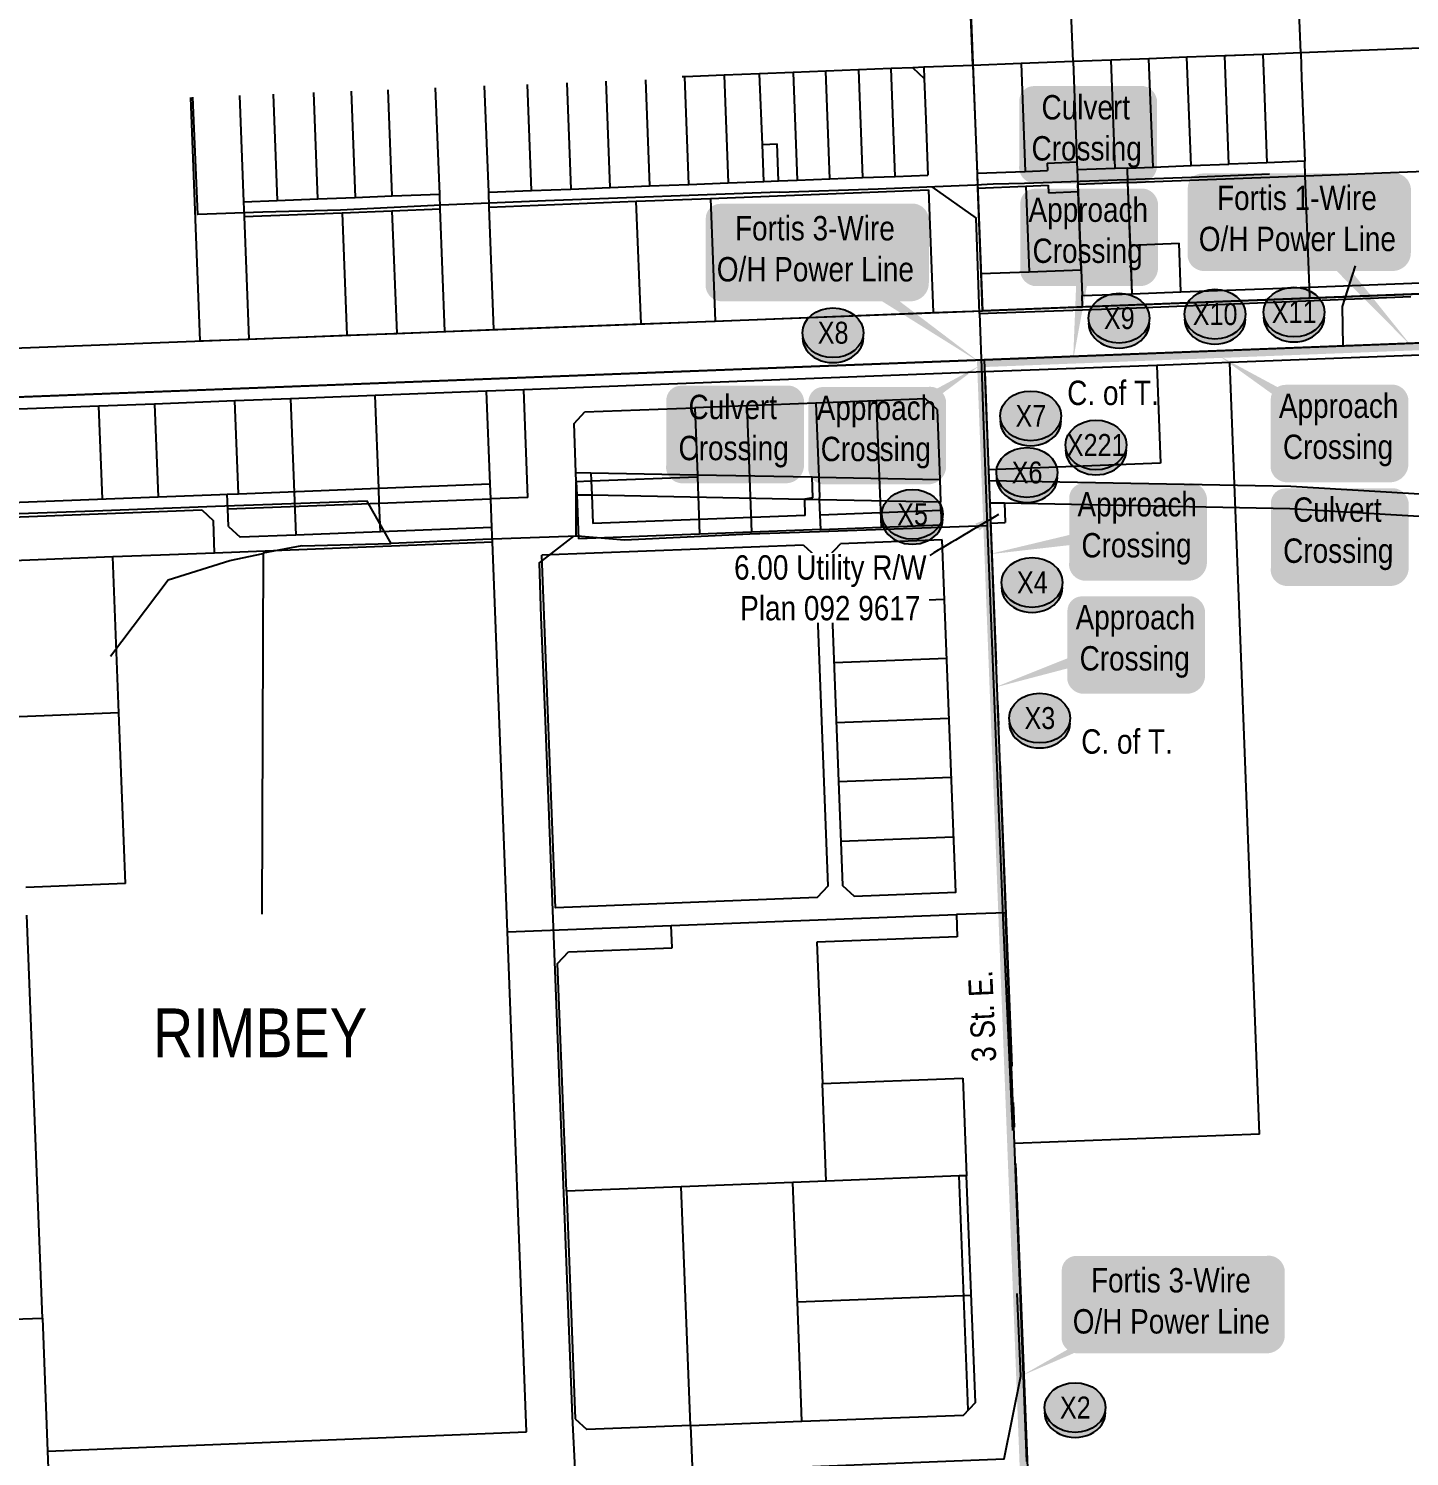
# Model space of a CAD drawing. Extents: x 683901 to 697439, y 5834844 to 5859401.
# Drawn here: x 687052 to 687619, y 5835332 to 5835918 of the extents above; entities that cross this region are included whole.
import ezdxf
from ezdxf.enums import TextEntityAlignment as Align

# ---------------------------------------------------------------- set-up
doc = ezdxf.new("R2010")
doc.units = 0
doc.header["$LTSCALE"] = 5
doc.linetypes.add('foc-QUARTERLINE', pattern=[33, 25, -3, 2, -3])
for name, color, linetype in [('AS-POWER', 104, 'foc-POWER'), ('AS-POWER-T', 104, 'Continuous'), ('AS-TELEPHONE', 224, 'foc-TEL'), ('C-SYMBOL', 7, 'Continuous'), ('CG-NOTES', 7, 'Continuous'), ('F-RW', 190, 'Continuous'), ('L-QSEC', 8, 'foc-QUARTERLINE'), ('L-ROAD-T', 7, 'Continuous'), ('L-SEC', 7, 'Continuous'), ('L-TITLEDB', 4, 'Continuous'), ('L-TITLEDB-T', 4, 'Continuous'), ('P-CROSSINGS', 250, 'Continuous')]:
    doc.layers.add(name, color=color, linetype=linetype)
doc.layers.add('F-RW-T', color=190, linetype='Continuous', lineweight=9)
doc.layers.add('P-PROPOSED-WL4', color=7, linetype='Continuous', true_color=0x5b5bc8)
doc.styles.add('175L', font='ARIALN.TTF', dxfattribs={"height": 20})
doc.styles.add('80', font='ARIALN.TTF', dxfattribs={"height": 10})
doc.styles.add('80CG', font='ARIALN.TTF', dxfattribs={"height": 10})
doc.styles.add('80L', font='ARIALN.TTF', dxfattribs={"height": 10})
doc.styles.add('Crossing', font='ARIALN.TTF', dxfattribs={"height": 10})
doc.styles.add('foc-LtypeFont', font='ARIALN.TTF', dxfattribs={"height": 7.35})
doc.linetypes.add('foc-POWER', pattern='A,6,-1,["P",foc-LtypeFont,S=0.2,R=0,X=-0.625,Y=-0.75],-1.24,4', length=12.24)
doc.linetypes.add('foc-TEL', pattern='A,2,-1,["T",foc-LtypeFont,S=0.2,R=0,X=-0.425,Y=-0.75],-1.24,8', length=12.24)
doc.linetypes.add('foc-TEL-NOLINE', pattern='A,0,-2,["T",foc-LtypeFont,S=0.2,R=0,X=-0.425,Y=-0.75],-10.24', length=12.24)
doc.dimstyles.new('Compass 5 000', dxfattribs={"dimscale": 5, "dimtxt": 9, "dimasz": 2, "dimexe": 0.2, "dimexo": 0.0625, "dimgap": 0.5, "dimtad": 0, "dimtih": 1, "dimtoh": 1, "dimzin": 0, "dimdsep": 46, "dimtxsty": '80CG', "dimcen": 0.1, "dimse1": 1, "dimse2": 1, "dimclrd": 256, "dimclrt": 256, "dimaunit": 1, "dimadec": 4, "dimazin": 0, "dimtfac": 0.06, "dimtofl": 0, "dimtmove": 0, "dimatfit": 1, "dimfxl": 0.2, "dimtolj": 1, "dimtzin": 0, "dimlwd": -1, "dimarcsym": 0})

# ---------------------------------------------------------------- blocks, each defined once
blk = doc.blocks.new('*U1042')
h = blk.add_hatch(color=59)
edge = h.paths.add_edge_path()
edge.add_line((-21.5, -20), (21.5, -20))
edge.add_arc((21.5, -14), 6, 270, 360)
edge.add_line((27.5, -14), (27.5, 12.5))
edge.add_arc((21.5, 12.5), 6, 0, 90)
edge.add_line((21.5, 18.5), (-21.5, 18.5))
edge.add_arc((-21.5, 12.5), 6, 90, 180)
edge.add_line((-27.5, 12.5), (-27.5, -14))
edge.add_arc((-21.5, -14), 6, 180, 270)
at = {"color": 1, "flags": 128}
blk.add_lwpolyline([(-21.5, -20, 3, 3, 0), (21.5, -20, 3, 3, 0.414214), (27.5, -14, 3, 3, 0), (27.5, 12.5, 3, 0, 0.414214), (21.5, 18.5, 0, 0, 0), (-21.5, 18.5, 0, 0, 0.414214), (-27.5, 12.5, 0, 0, 0), (-27.5, -14, 0, 3, 0.414214)], format="xyseb", close=True, dxfattribs=at)
blk.add_lwpolyline([(-5.84, -51.85, 0, 7.5, 0), (0, 0, 0, 0, 0)], format="xyseb", dxfattribs=at)
at = {"color": 1, "style": '80'}
blk.add_attdef('ENTER_TEXT_001', (-35.99, -5), '', height=10, dxfattribs=at)
blk = doc.blocks.new('*U1043')
h = blk.add_hatch(color=254)
edge = h.paths.add_edge_path()
edge.add_line((-21.5, -20), (21.5, -20))
edge.add_arc((21.5, -14), 6, 270, 360)
edge.add_line((27.5, -14), (27.5, 12.5))
edge.add_arc((21.5, 12.5), 6, 0, 90)
edge.add_line((21.5, 18.5), (-21.5, 18.5))
edge.add_arc((-21.5, 12.5), 6, 90, 180)
edge.add_line((-27.5, 12.5), (-27.5, -14))
edge.add_arc((-21.5, -14), 6, 180, 270)
at = {"color": 160, "flags": 128}
blk.add_lwpolyline([(-21.5, -20, 3, 3, 0), (21.5, -20, 3, 3, 0.414214), (27.5, -14, 3, 3, 0), (27.5, 12.5, 3, 0, 0.414214), (21.5, 18.5, 0, 0, 0), (-21.5, 18.5, 0, 0, 0.414214), (-27.5, 12.5, 0, 0, 0), (-27.5, -14, 0, 3, 0.414214)], format="xyseb", close=True, dxfattribs=at)
at = {"color": 160, "style": '80'}
blk.add_attdef('ENTER_TEXT_001', (-26.85, -4.92), '', height=10, dxfattribs=at)
blk = doc.blocks.new('*U1044')
h = blk.add_hatch(color=59)
edge = h.paths.add_edge_path()
edge.add_line((-21.5, -20), (21.5, -20))
edge.add_arc((21.5, -14), 6, 270, 360)
edge.add_line((27.5, -14), (27.5, 12.5))
edge.add_arc((21.5, 12.5), 6, 0, 90)
edge.add_line((21.5, 18.5), (-21.5, 18.5))
edge.add_arc((-21.5, 12.5), 6, 90, 180)
edge.add_line((-27.5, 12.5), (-27.5, -14))
edge.add_arc((-21.5, -14), 6, 180, 270)
at = {"color": 1, "flags": 128}
blk.add_lwpolyline([(42.86, 27.33, 0, 7.5, 0), (0, 0, 0, 0, 0)], format="xyseb", dxfattribs=at)
blk.add_lwpolyline([(-21.5, -20, 3, 3, 0), (21.5, -20, 3, 3, 0.414214), (27.5, -14, 3, 3, 0), (27.5, 12.5, 3, 0, 0.414214), (21.5, 18.5, 0, 0, 0), (-21.5, 18.5, 0, 0, 0.414214), (-27.5, 12.5, 0, 0, 0), (-27.5, -14, 0, 3, 0.414214)], format="xyseb", close=True, dxfattribs=at)
at = {"color": 1, "style": '80'}
blk.add_attdef('ENTER_TEXT_001', (-35.99, -5), '', height=10, dxfattribs=at)
blk = doc.blocks.new('*U1045')
h = blk.add_hatch(color=254)
edge = h.paths.add_edge_path()
edge.add_line((-21.5, -20), (21.5, -20))
edge.add_arc((21.5, -14), 6, 270, 360)
edge.add_line((27.5, -14), (27.5, 12.5))
edge.add_arc((21.5, 12.5), 6, 0, 90)
edge.add_line((21.5, 18.5), (-21.5, 18.5))
edge.add_arc((-21.5, 12.5), 6, 90, 180)
edge.add_line((-27.5, 12.5), (-27.5, -14))
edge.add_arc((-21.5, -14), 6, 180, 270)
at = {"color": 160, "flags": 128}
blk.add_lwpolyline([(-21.5, -20, 3, 3, 0), (21.5, -20, 3, 3, 0.414214), (27.5, -14, 3, 3, 0), (27.5, 12.5, 3, 0, 0.414214), (21.5, 18.5, 0, 0, 0), (-21.5, 18.5, 0, 0, 0.414214), (-27.5, 12.5, 0, 0, 0), (-27.5, -14, 0, 3, 0.414214)], format="xyseb", close=True, dxfattribs=at)
at = {"color": 160, "style": '80'}
blk.add_attdef('ENTER_TEXT_001', (-26.85, -4.92), '', height=10, dxfattribs=at)
blk = doc.blocks.new('*U1047')
h = blk.add_hatch(color=59)
edge = h.paths.add_edge_path()
edge.add_line((-21.5, -20), (21.5, -20))
edge.add_arc((21.5, -14), 6, 270, 360)
edge.add_line((27.5, -14), (27.5, 12.5))
edge.add_arc((21.5, 12.5), 6, 0, 90)
edge.add_line((21.5, 18.5), (-21.5, 18.5))
edge.add_arc((-21.5, 12.5), 6, 90, 180)
edge.add_line((-27.5, 12.5), (-27.5, -14))
edge.add_arc((-21.5, -14), 6, 180, 270)
at = {"color": 1, "flags": 128}
blk.add_lwpolyline([(-21.5, -20, 3, 3, 0), (21.5, -20, 3, 3, 0.414214), (27.5, -14, 3, 3, 0), (27.5, 12.5, 3, 0, 0.414214), (21.5, 18.5, 0, 0, 0), (-21.5, 18.5, 0, 0, 0.414214), (-27.5, 12.5, 0, 0, 0), (-27.5, -14, 0, 3, 0.414214)], format="xyseb", close=True, dxfattribs=at)
blk.add_lwpolyline([(-60.9, -10.73, 0, 7.5, 0), (0, 0, 0, 0, 0)], format="xyseb", dxfattribs=at)
at = {"color": 1, "style": '80'}
blk.add_attdef('ENTER_TEXT_001', (-35.99, -5), '', height=10, dxfattribs=at)
blk = doc.blocks.new('*U1048')
h = blk.add_hatch(color=59)
edge = h.paths.add_edge_path()
edge.add_line((-21.5, -20), (21.5, -20))
edge.add_arc((21.5, -14), 6, 270, 360)
edge.add_line((27.5, -14), (27.5, 12.5))
edge.add_arc((21.5, 12.5), 6, 0, 90)
edge.add_line((21.5, 18.5), (-21.5, 18.5))
edge.add_arc((-21.5, 12.5), 6, 90, 180)
edge.add_line((-27.5, 12.5), (-27.5, -14))
edge.add_arc((-21.5, -14), 6, 180, 270)
at = {"color": 1, "flags": 128}
blk.add_lwpolyline([(-21.5, -20, 3, 3, 0), (21.5, -20, 3, 3, 0.414214), (27.5, -14, 3, 3, 0), (27.5, 12.5, 3, 0, 0.414214), (21.5, 18.5, 0, 0, 0), (-21.5, 18.5, 0, 0, 0.414214), (-27.5, 12.5, 0, 0, 0), (-27.5, -14, 0, 3, 0.414214)], format="xyseb", close=True, dxfattribs=at)
blk.add_lwpolyline([(-57.89, -19.1, 0, 7.5, 0), (0, 0, 0, 0, 0)], format="xyseb", dxfattribs=at)
at = {"color": 1, "style": '80'}
blk.add_attdef('ENTER_TEXT_001', (-35.99, -5), '', height=10, dxfattribs=at)
blk = doc.blocks.new('*U1049')
h = blk.add_hatch(color=59)
edge = h.paths.add_edge_path()
edge.add_line((-21.5, -20), (21.5, -20))
edge.add_arc((21.5, -14), 6, 270, 360)
edge.add_line((27.5, -14), (27.5, 12.5))
edge.add_arc((21.5, 12.5), 6, 0, 90)
edge.add_line((21.5, 18.5), (-21.5, 18.5))
edge.add_arc((-21.5, 12.5), 6, 90, 180)
edge.add_line((-27.5, 12.5), (-27.5, -14))
edge.add_arc((-21.5, -14), 6, 180, 270)
at = {"color": 1, "flags": 128}
blk.add_lwpolyline([(-48.93, 30.59, 0, 7.5, 0), (0, 0, 0, 0, 0)], format="xyseb", dxfattribs=at)
blk.add_lwpolyline([(-21.5, -20, 3, 3, 0), (21.5, -20, 3, 3, 0.414214), (27.5, -14, 3, 3, 0), (27.5, 12.5, 3, 0, 0.414214), (21.5, 18.5, 0, 0, 0), (-21.5, 18.5, 0, 0, 0.414214), (-27.5, 12.5, 0, 0, 0), (-27.5, -14, 0, 3, 0.414214)], format="xyseb", close=True, dxfattribs=at)
at = {"color": 1, "style": '80'}
blk.add_attdef('ENTER_TEXT_001', (-35.99, -5), '', height=10, dxfattribs=at)
blk = doc.blocks.new('*U1050')
h = blk.add_hatch(color=254)
edge = h.paths.add_edge_path()
edge.add_line((-21.5, -20), (21.5, -20))
edge.add_arc((21.5, -14), 6, 270, 360)
edge.add_line((27.5, -14), (27.5, 12.5))
edge.add_arc((21.5, 12.5), 6, 0, 90)
edge.add_line((21.5, 18.5), (-21.5, 18.5))
edge.add_arc((-21.5, 12.5), 6, 90, 180)
edge.add_line((-27.5, 12.5), (-27.5, -14))
edge.add_arc((-21.5, -14), 6, 180, 270)
at = {"color": 160, "flags": 128}
blk.add_lwpolyline([(-21.5, -20, 3, 3, 0), (21.5, -20, 3, 3, 0.414214), (27.5, -14, 3, 3, 0), (27.5, 12.5, 3, 0, 0.414214), (21.5, 18.5, 0, 0, 0), (-21.5, 18.5, 0, 0, 0.414214), (-27.5, 12.5, 0, 0, 0), (-27.5, -14, 0, 3, 0.414214)], format="xyseb", close=True, dxfattribs=at)
at = {"color": 160, "style": '80'}
blk.add_attdef('ENTER_TEXT_001', (-26.85, -4.92), '', height=10, dxfattribs=at)
blk = doc.blocks.new('*U903')
h = blk.add_hatch(color=255)
edge = h.paths.add_edge_path()
edge.add_line((-39, -20), (39, -20))
edge.add_arc((39, -14), 6, 270, 360)
edge.add_line((45, -14), (45, 12.5))
edge.add_arc((39, 12.5), 6, 0, 90)
edge.add_line((39, 18.5), (-39, 18.5))
edge.add_arc((-39, 12.5), 6, 90, 180)
edge.add_line((-45, 12.5), (-45, -14))
edge.add_arc((-39, -14), 6, 180, 270)
at = {"color": 104, "flags": 128}
blk.add_lwpolyline([(-39, -20, 3, 3, 0), (39, -20, 3, 3, 0.414214), (45, -14, 3, 3, 0), (45, 12.5, 3, 0, 0.414214), (39, 18.5, 0, 0, 0), (-39, 18.5, 0, 0, 0.414214), (-45, 12.5, 0, 0, 0), (-45, -14, 0, 3, 0.414214)], format="xyseb", close=True, dxfattribs=at)
blk.add_lwpolyline([(-61.78, -30.83, 0, 7.5, 0), (0, 0, 0, 0, 0)], format="xyseb", dxfattribs=at)
at = {"color": 104, "style": '80'}
blk.add_attdef('ENTER_TEXT_001', (-26.85, -4.92), '', height=10, dxfattribs=at)
blk = doc.blocks.new('*U904')
h = blk.add_hatch(color=255)
edge = h.paths.add_edge_path()
edge.add_line((-39, -20), (39, -20))
edge.add_arc((39, -14), 6, 270, 360)
edge.add_line((45, -14), (45, 12.5))
edge.add_arc((39, 12.5), 6, 0, 90)
edge.add_line((39, 18.5), (-39, 18.5))
edge.add_arc((-39, 12.5), 6, 90, 180)
edge.add_line((-45, 12.5), (-45, -14))
edge.add_arc((-39, -14), 6, 180, 270)
at = {"color": 104, "flags": 128}
blk.add_lwpolyline([(-39, -20, 3, 3, 0), (39, -20, 3, 3, 0.414214), (45, -14, 3, 3, 0), (45, 12.5, 3, 0, 0.414214), (39, 18.5, 0, 0, 0), (-39, 18.5, 0, 0, 0.414214), (-45, 12.5, 0, 0, 0), (-45, -14, 0, 3, 0.414214)], format="xyseb", close=True, dxfattribs=at)
blk.add_lwpolyline([(68.02, -46.97, 0, 7.5, 0), (0, 0, 0, 0, 0)], format="xyseb", dxfattribs=at)
at = {"color": 104, "style": '80'}
blk.add_attdef('ENTER_TEXT_001', (-26.85, -4.92), '', height=10, dxfattribs=at)
blk = doc.blocks.new('*U905')
h = blk.add_hatch(color=255)
edge = h.paths.add_edge_path()
edge.add_line((-39, -20), (39, -20))
edge.add_arc((39, -14), 6, 270, 360)
edge.add_line((45, -14), (45, 12.5))
edge.add_arc((39, 12.5), 6, 0, 90)
edge.add_line((39, 18.5), (-39, 18.5))
edge.add_arc((-39, 12.5), 6, 90, 180)
edge.add_line((-45, 12.5), (-45, -14))
edge.add_arc((-39, -14), 6, 180, 270)
at = {"color": 104, "flags": 128}
blk.add_lwpolyline([(-39, -20, 3, 3, 0), (39, -20, 3, 3, 0.414214), (45, -14, 3, 3, 0), (45, 12.5, 3, 0, 0.414214), (39, 18.5, 0, 0, 0), (-39, 18.5, 0, 0, 0.414214), (-45, 12.5, 0, 0, 0), (-45, -14, 0, 3, 0.414214)], format="xyseb", close=True, dxfattribs=at)
blk.add_lwpolyline([(46.9, -52.54, 0, 7.5, 0), (0, 0, 0, 0, 0)], format="xyseb", dxfattribs=at)
at = {"color": 104, "style": '80'}
blk.add_attdef('ENTER_TEXT_001', (-26.85, -4.92), '', height=10, dxfattribs=at)
blk = doc.blocks.new('xing2')
h = blk.add_hatch(color=50)
h.dxf.hatch_style = 1
edge = h.paths.add_edge_path()
edge.add_ellipse((0, 0), major_axis=(-12.5, 0), ratio=0.816297, start_angle=0, end_angle=360)
h = blk.add_hatch(color=250)
h.dxf.hatch_style = 1
edge = h.paths.add_edge_path()
edge.add_ellipse((0, -2.05), major_axis=(-12.5, 0), ratio=0.816297, start_angle=0, end_angle=180)
edge.add_line((12.5, -2.05), (12.5, 0))
edge.add_ellipse((0, 0), major_axis=(-12.5, 0), ratio=0.816297, start_angle=0, end_angle=180, ccw=False)
edge.add_line((-12.5, 0), (-12.5, -2.05))
at = {"color": 250}
blk.add_ellipse((0, 0), major_axis=(-12.5, 0), ratio=0.816297, dxfattribs=at)
blk.add_ellipse((0, -2.05), major_axis=(-12.5, 0), ratio=0.816297, start_param=0, end_param=3.141593, dxfattribs=at)
at = {"color": 250, "style": 'Crossing'}
blk.add_attdef('CROSSING', text='', height=9, dxfattribs=at).set_placement((0.09, 0.02), align=Align.MIDDLE_CENTER)
at = {"color": 250, "style": 'Crossing', "flags": 1}
for tag, p in [('OWNER', (0.09, -12.49)), ('DESCRIPTION', (0.09, -25.77)), ('LOCATION', (0.09, -39.3)), ('DWG_REF', (0.09, -52.84))]:
    blk.add_attdef(tag, text='', height=9, dxfattribs=at).set_placement(p, align=Align.MIDDLE_CENTER)

msp = doc.modelspace()

# ---------------------------------------------------------------- linework, layer by layer
at = {"layer": 'AS-POWER', "flags": 128}
for points in [[(687180.348, 5835843.412), (687148.533, 5835842.6), (687121.845, 5835841.56), (687119.841, 5835889.67)], [(687460.86, 5835854.488), (687529.221, 5835856.899)], [(687529.221, 5835856.899), (687561.33, 5835858.31)], [(687360.19, 5835850.695), (687264.381, 5835847.132)], [(687360.19, 5835850.695), (687400.85, 5835852.15), (687420.722, 5835852.861), (687440.786, 5835853.742)], [(687422.787, 5835852.951), (687440.965, 5835840.078)], [(687440.786, 5835853.742), (687447.965, 5835854.093), (687460.86, 5835854.488)], [(687221.474, 5835845.412), (687180.348, 5835843.412)], [(687264.381, 5835847.132), (687221.474, 5835845.412)], [(687442.398, 5835800.968), (687440.965, 5835840.078)], [(687500.179, 5835803.076), (687619.149, 5835807.942)], [(687442.398, 5835800.968), (687449.4, 5835801.223), (687500.179, 5835803.076)], [(687442.398, 5835800.968), (687443.324, 5835774.964), (687443.903, 5835758.724)], [(687443.903, 5835758.724), (687445.511, 5835713.8)], [(687277.006, 5835709.593), (687276.941, 5835731.755)], [(687129.082, 5835721.852), (687079.34, 5835719.946)], [(687201.152, 5835706.625), (687191.227, 5835724.036), (687129.082, 5835721.852)], [(687079.34, 5835719.946), (687044.836, 5835718.711)], [(687348.169, 5835710.377), (687296.87, 5835707.916)], [(687376.734, 5835711.446), (687348.169, 5835710.377)], [(687445.511, 5835713.8), (687376.734, 5835711.446)], [(687445.513, 5835713.749), (687452.029, 5835549.859)], [(687148.667, 5835702.727), (687164.67, 5835705.828)], [(687164.653, 5835705.598), (687201.003, 5835706.619)], [(687277.544, 5835709.616), (687238.707, 5835708.283), (687201.152, 5835706.625)], [(687275.864, 5835709.562), (687261.794, 5835698.716), (687262.548, 5835676.44)], [(687296.87, 5835707.916), (687277.544, 5835709.616)], [(687086.105, 5835660.445), (687109.705, 5835691.748), (687135.02, 5835699.613), (687148.65, 5835702.497)], [(687148.663, 5835702.626), (687148.127, 5835554.539)], [(687262.548, 5835676.44), (687264.093, 5835637.244)], [(687264.093, 5835637.244), (687268.121, 5835535.048)], [(687452.029, 5835549.859), (687455.829, 5835465.877)], [(687268.121, 5835535.048), (687275.401, 5835348.464)], [(687370.424, 5835327.848), (687452.456, 5835331.085), (687459.297, 5835365.066), (687457.807, 5835398.893)], [(687275.401, 5835348.464), (687276.613, 5835324.141)]]:
    msp.add_lwpolyline(points, dxfattribs=at)
at = {"layer": 'AS-TELEPHONE', "linetype": 'foc-TEL-NOLINE', "flags": 128}
msp.add_lwpolyline([(687444.309, 5835782.003), (688246.32, 5835813.104), (689067.722, 5835845.255), (689167.624, 5835849.036)], dxfattribs=at)
at = {"layer": 'AS-TELEPHONE', "flags": 128}
msp.add_lwpolyline([(687596.455, 5835820.489), (687591.083, 5835803.805), (687591.35, 5835787.71)], dxfattribs=at)
at = {"layer": 'F-RW', "flags": 128}
for points in [[(687503.244, 5835854.641), (687575.955, 5835857.434)], [(687504.223, 5835829.024), (687524.204, 5835829.773)], [(687524.963, 5835809.817), (687524.204, 5835829.773)], [(687276.908, 5835735.788), (687283.016, 5835735.67)], [(687283.016, 5835735.67), (687326.68, 5835734.826)], [(687283.016, 5835735.67), (687283.145, 5835732.318)], [(687326.68, 5835734.826), (687373.695, 5835733.906)], [(687373.695, 5835733.906), (687376.439, 5835733.853)], [(687374.02, 5835725.394), (687373.695, 5835733.906)], [(687376.439, 5835733.853), (687426.074, 5835732.89)], [(687138.483, 5835727.037), (687196.007, 5835729.258)], [(687196.007, 5835729.258), (687241.704, 5835731.024)], [(687283.145, 5835732.318), (687283.367, 5835726.518)], [(687446.206, 5835732.505), (687570.02, 5835730.082)], [(687570.02, 5835730.082), (688181.207, 5835693.823)], [(687134.146, 5835720.769), (687196.24, 5835723.168)], [(687196.24, 5835723.168), (687241.937, 5835724.933)], [(687277.259, 5835726.636), (687283.367, 5835726.518)], [(687283.367, 5835726.518), (687370.679, 5835724.825)], [(687283.367, 5835726.518), (687283.83, 5835714.797)], [(687374.02, 5835725.394), (687370.679, 5835724.825)], [(687370.679, 5835724.825), (687376.788, 5835724.706)], [(687370.933, 5835718.165), (687370.679, 5835724.825)], [(687376.788, 5835724.706), (687426.426, 5835723.738)], [(687446.557, 5835723.353), (687452.57, 5835723.234)], [(687452.57, 5835723.234), (687569.661, 5835720.905)], [(687452.57, 5835723.234), (687452.88, 5835715.226)], [(687370.933, 5835718.165), (687283.83, 5835714.797)], [(687426.561, 5835720.217), (687377.033, 5835718.299)], [(687569.661, 5835720.905), (688175.242, 5835685.013)], [(687446.88, 5835714.994), (687452.88, 5835715.226)], [(687437.775, 5835351.178), (687434.08, 5835447.167)]]:
    msp.add_lwpolyline(points, dxfattribs=at)
at = {"layer": 'L-QSEC', "flags": 128}
for points in [[(687381.643, 5837408.534), (687443.526, 5835802.102)], [(687444.309, 5835782.003), (687479.499, 5834877.682)]]:
    msp.add_lwpolyline(points, dxfattribs=at)
at = {"layer": 'L-SEC', "flags": 128}
for points in [[(688245.533, 5835833.202), (687844.529, 5835817.651), (687443.526, 5835802.102)], [(687444.309, 5835782.003), (687845.315, 5835797.554), (688246.321, 5835813.103)], [(686641.672, 5835771.111), (687042.598, 5835786.607), (687042.598, 5835786.607), (687443.526, 5835802.102)], [(686642.436, 5835751.011), (687043.373, 5835766.507), (687444.309, 5835782.003)]]:
    msp.add_lwpolyline(points, dxfattribs=at)
at = {"layer": 'L-TITLEDB', "flags": 128}
for points in [[(687574.054, 5835907.86), (687573.283, 5835927.971)], [(687439.628, 5835902.743), (687438.842, 5835922.832)], [(687480.76, 5835904.309), (687479.966, 5835924.409)], [(687727.947, 5835913.845), (687574.054, 5835907.86)], [(687459.429, 5835903.498), (687439.628, 5835902.743)], [(687480.76, 5835904.309), (687459.429, 5835903.498)], [(687459.429, 5835903.498), (687461.126, 5835859.278)], [(687496.317, 5835904.898), (687480.76, 5835904.309)], [(687480.76, 5835904.309), (687482.335, 5835863.15)], [(687511.858, 5835905.493), (687496.317, 5835904.898)], [(687498.002, 5835860.436), (687496.317, 5835904.898)], [(687527.327, 5835906.081), (687511.858, 5835905.493)], [(687513.549, 5835861.023), (687511.858, 5835905.493)], [(687542.957, 5835906.676), (687527.327, 5835906.081)], [(687529.097, 5835861.612), (687527.327, 5835906.081)], [(687558.505, 5835907.268), (687542.957, 5835906.676)], [(687543.666, 5835906.703), (687542.957, 5835906.676)], [(687544.647, 5835862.22), (687542.957, 5835906.676)], [(687558.505, 5835907.268), (687543.666, 5835906.703)], [(687574.054, 5835907.86), (687558.505, 5835907.268)], [(687558.505, 5835907.268), (687558.9, 5835896.918)], [(687574.054, 5835907.86), (687574.446, 5835897.484)], [(687321.479, 5835898.105), (687320.465, 5835898.065)], [(687337.607, 5835898.732), (687321.479, 5835898.105)], [(687323.189, 5835853.915), (687321.479, 5835898.105)], [(687352.212, 5835899.301), (687337.607, 5835898.732)], [(687337.607, 5835898.732), (687339.319, 5835854.547)], [(687365.914, 5835899.847), (687352.212, 5835899.301)], [(687353.341, 5835870.347), (687352.212, 5835899.301)], [(687379.31, 5835900.374), (687365.914, 5835899.847)], [(687365.914, 5835899.847), (687367.622, 5835855.643)], [(687392.703, 5835900.9), (687379.31, 5835900.374)], [(687381.02, 5835856.167), (687379.31, 5835900.374)], [(687406.096, 5835901.427), (687392.703, 5835900.9)], [(687392.703, 5835900.9), (687394.416, 5835856.695)], [(687414.958, 5835901.775), (687406.096, 5835901.427)], [(687407.811, 5835857.215), (687406.096, 5835901.427)], [(687419.525, 5835901.955), (687414.958, 5835901.775)], [(687414.958, 5835901.775), (687419.7, 5835897.38)], [(687439.628, 5835902.743), (687419.525, 5835901.955)], [(687419.525, 5835901.955), (687419.7, 5835897.38)], [(687439.628, 5835902.743), (687441.336, 5835858.514)], [(687574.446, 5835897.484), (687575.731, 5835863.406)], [(687171.119, 5835848.01), (687169.447, 5835891.587)], [(687184.685, 5835892.176), (687186.359, 5835848.601)], [(687201.596, 5835849.192), (687199.921, 5835892.765)], [(687221.028, 5835849.946), (687219.351, 5835893.516)], [(687241.123, 5835850.726), (687239.45, 5835894.293)], [(687258.669, 5835851.408), (687256.992, 5835894.971)], [(687273.12, 5835895.594), (687274.798, 5835852.035)], [(687290.928, 5835852.661), (687289.248, 5835896.218)], [(687305.376, 5835896.841), (687307.058, 5835853.289)], [(687419.7, 5835897.38), (687420.347, 5835880.579)], [(687558.9, 5835896.918), (687560.195, 5835862.813)], [(687118.872, 5835889.632), (687122.696, 5835789.7)], [(687138.971, 5835890.409), (687140.641, 5835846.828)], [(687152.685, 5835890.939), (687154.356, 5835847.36)], [(687420.347, 5835880.579), (687421.237, 5835857.735)], [(687353.341, 5835870.347), (687359.429, 5835870.586)], [(687353.931, 5835855.121), (687353.341, 5835870.347)], [(687360.013, 5835855.348), (687359.429, 5835870.586)], [(687470.149, 5835862.677), (687482.335, 5835863.15)], [(687470.149, 5835862.677), (687470.266, 5835859.632)], [(687482.335, 5835863.15), (687482.461, 5835859.85)], [(687560.195, 5835862.813), (687544.647, 5835862.22)], [(687575.731, 5835863.406), (687560.195, 5835862.813)], [(687575.955, 5835857.434), (687575.731, 5835863.406)], [(687381.02, 5835856.167), (687394.416, 5835856.695)], [(687394.416, 5835856.695), (687407.811, 5835857.215)], [(687407.811, 5835857.215), (687421.237, 5835857.735)], [(687441.336, 5835858.514), (687461.126, 5835859.278)], [(687441.336, 5835858.514), (687441.57, 5835852.421)], [(687461.126, 5835859.278), (687470.266, 5835859.632)], [(687498.002, 5835860.436), (687482.461, 5835859.85)], [(687482.461, 5835859.85), (687482.69, 5835853.855)], [(687503.015, 5835860.625), (687498.002, 5835860.436)], [(687503.015, 5835860.625), (687513.549, 5835861.023)], [(687503.244, 5835854.641), (687503.015, 5835860.625)], [(687513.549, 5835861.023), (687529.097, 5835861.612)], [(687529.097, 5835861.612), (687544.647, 5835862.22)], [(687575.955, 5835857.434), (687656.381, 5835860.565)], [(687577.676, 5835811.776), (687575.955, 5835857.434)], [(687241.123, 5835850.726), (687258.669, 5835851.408)], [(687241.357, 5835844.635), (687241.123, 5835850.726)], [(687258.669, 5835851.408), (687274.798, 5835852.035)], [(687274.798, 5835852.035), (687290.928, 5835852.661)], [(687290.928, 5835852.661), (687307.058, 5835853.289)], [(687307.058, 5835853.289), (687323.189, 5835853.915)], [(687323.189, 5835853.915), (687339.319, 5835854.547)], [(687332.082, 5835848.163), (687421.468, 5835851.646)], [(687339.319, 5835854.547), (687353.931, 5835855.121)], [(687353.931, 5835855.121), (687360.013, 5835855.348)], [(687360.013, 5835855.348), (687367.622, 5835855.643)], [(687367.622, 5835855.643), (687381.02, 5835856.167)], [(687421.468, 5835851.646), (687423.415, 5835801.329)], [(687441.57, 5835852.421), (687461.363, 5835853.188)], [(687441.57, 5835852.421), (687442.917, 5835817.312)], [(687461.363, 5835853.188), (687470.5, 5835853.542)], [(687461.363, 5835853.188), (687462.708, 5835818.086)], [(687470.5, 5835853.542), (687470.614, 5835850.492)], [(687470.614, 5835850.492), (687482.8, 5835850.968)], [(687503.244, 5835854.641), (687482.69, 5835853.855)], [(687482.8, 5835850.968), (687482.69, 5835853.855)], [(687482.69, 5835853.855), (687484.028, 5835818.892)], [(687484.028, 5835818.892), (687482.8, 5835850.968)], [(687504.223, 5835829.024), (687503.244, 5835854.641)], [(687504.979, 5835809.051), (687503.244, 5835854.641)], [(687140.641, 5835846.828), (687154.356, 5835847.36)], [(687140.641, 5835846.828), (687140.874, 5835840.737)], [(687154.356, 5835847.36), (687171.119, 5835848.01)], [(687171.119, 5835848.01), (687186.359, 5835848.601)], [(687186.359, 5835848.601), (687201.596, 5835849.192)], [(687201.596, 5835849.192), (687221.028, 5835849.946)], [(687221.262, 5835843.856), (687221.028, 5835849.946)], [(687241.357, 5835844.635), (687301.646, 5835846.981)], [(687301.646, 5835846.981), (687332.082, 5835848.163)], [(687303.588, 5835796.694), (687301.646, 5835846.981)], [(687332.082, 5835848.163), (687334.031, 5835797.866)], [(687140.874, 5835840.737), (687181.064, 5835842.296)], [(687140.874, 5835840.737), (687142.799, 5835790.479)], [(687181.064, 5835842.296), (687201.449, 5835843.086)], [(687181.064, 5835842.296), (687182.99, 5835792.031)], [(687201.449, 5835843.086), (687221.262, 5835843.856)], [(687201.449, 5835843.086), (687203.407, 5835792.819)], [(687223.194, 5835793.583), (687221.262, 5835843.856)], [(687243.289, 5835794.359), (687241.357, 5835844.635)], [(687504.979, 5835809.051), (687504.223, 5835829.024)], [(687442.917, 5835817.312), (687462.708, 5835818.086)], [(687442.917, 5835817.312), (687443.507, 5835802.109)], [(687462.708, 5835818.086), (687484.028, 5835818.892)], [(687484.028, 5835818.892), (687484.433, 5835808.281)], [(687504.979, 5835809.051), (687524.963, 5835809.817)], [(687524.963, 5835809.817), (687577.676, 5835811.776)], [(687577.676, 5835811.776), (687658.13, 5835814.93)], [(687577.852, 5835807.212), (687577.676, 5835811.776)], [(687577.852, 5835807.212), (687658.3, 5835810.361)], [(687443.507, 5835802.109), (687484.609, 5835803.704)], [(687484.433, 5835808.281), (687504.979, 5835809.051)], [(687484.609, 5835803.704), (687484.433, 5835808.281)], [(687484.609, 5835803.704), (687577.852, 5835807.212)], [(687303.588, 5835796.694), (687334.031, 5835797.866)], [(687334.031, 5835797.866), (687423.415, 5835801.329)], [(687423.415, 5835801.329), (687443.507, 5835802.109)], [(687928.151, 5835800.706), (687444.309, 5835782.004)], [(687142.799, 5835790.479), (687182.99, 5835792.031)], [(687182.99, 5835792.031), (687203.407, 5835792.819)], [(687203.407, 5835792.819), (687223.194, 5835793.583)], [(687223.194, 5835793.583), (687243.289, 5835794.359)], [(687243.289, 5835794.359), (687303.588, 5835796.694)], [(687928.346, 5835795.681), (687544.963, 5835780.812)], [(687122.696, 5835789.7), (687142.799, 5835790.479)], [(687444.309, 5835782.004), (687043.623, 5835766.517)], [(687544.963, 5835780.812), (687515.074, 5835779.696)], [(687557.199, 5835464.301), (687544.963, 5835780.812)], [(687444.502, 5835776.977), (687255.467, 5835769.667)], [(687515.074, 5835779.696), (687444.502, 5835776.977)], [(687444.502, 5835776.977), (687446.042, 5835736.782)], [(687515.074, 5835779.696), (687516.638, 5835739.511)], [(687240.244, 5835769.079), (687194.548, 5835767.312)], [(687255.467, 5835769.667), (687240.244, 5835769.079)], [(687241.704, 5835731.024), (687240.244, 5835769.079)], [(687257.162, 5835725.522), (687255.467, 5835769.667)], [(687081.279, 5835762.937), (687048.386, 5835761.668)], [(687104.127, 5835763.819), (687081.279, 5835762.937)], [(687082.735, 5835724.883), (687081.279, 5835762.937)], [(687137.034, 5835765.091), (687104.127, 5835763.819)], [(687104.127, 5835763.819), (687105.582, 5835725.765)], [(687159.892, 5835765.977), (687137.034, 5835765.091)], [(687138.483, 5835727.037), (687137.034, 5835765.091)], [(687194.548, 5835767.312), (687159.892, 5835765.977)], [(687159.892, 5835765.977), (687162.026, 5835710.098)], [(687196.007, 5835729.258), (687194.548, 5835767.312)], [(687346.934, 5835763.139), (687325.617, 5835762.316)], [(687375.277, 5835764.231), (687346.934, 5835763.139)], [(687346.934, 5835763.139), (687348.928, 5835711.206)], [(687400.031, 5835765.191), (687375.277, 5835764.231)], [(687375.277, 5835764.231), (687376.439, 5835733.853)], [(687420.217, 5835765.975), (687400.031, 5835765.191)], [(687400.031, 5835765.191), (687402.018, 5835713.257)], [(687424.966, 5835761.582), (687420.217, 5835765.975)], [(687276.136, 5835755.825), (687280.53, 5835760.57)], [(687280.53, 5835760.57), (687325.617, 5835762.316)], [(687325.617, 5835762.316), (687326.68, 5835734.826)], [(687424.966, 5835761.582), (687426.074, 5835732.89)], [(687276.908, 5835735.788), (687276.136, 5835755.825)], [(687516.638, 5835739.511), (687446.042, 5835736.782)], [(687277.049, 5835732.083), (687276.908, 5835735.788)], [(687283.145, 5835732.318), (687326.712, 5835734)], [(687326.68, 5835734.826), (687326.712, 5835734)], [(687326.712, 5835734), (687327.611, 5835710.384)], [(687376.439, 5835733.853), (687376.757, 5835725.529)], [(687446.042, 5835736.782), (687446.206, 5835732.505)], [(687196.24, 5835723.168), (687196.007, 5835729.258)], [(687241.937, 5835724.933), (687241.704, 5835731.024)], [(687277.049, 5835732.083), (687283.145, 5835732.318)], [(687277.049, 5835732.083), (687277.259, 5835726.636)], [(687426.074, 5835732.89), (687426.426, 5835723.738)], [(687446.206, 5835732.505), (687446.557, 5835723.353)], [(687045.282, 5835723.441), (687105.582, 5835725.765)], [(687105.582, 5835725.765), (687130.867, 5835726.743)], [(687130.867, 5835726.743), (687133.913, 5835726.86)], [(687133.913, 5835726.86), (687138.483, 5835727.037)], [(687134.146, 5835720.769), (687133.913, 5835726.86)], [(687196.691, 5835711.429), (687196.24, 5835723.168)], [(687257.162, 5835725.522), (687241.937, 5835724.933)], [(687242.389, 5835713.194), (687241.937, 5835724.933)], [(687277.259, 5835726.636), (687277.959, 5835708.465)], [(687376.788, 5835724.706), (687376.757, 5835725.529)], [(687377.033, 5835718.299), (687376.788, 5835724.706)], [(687426.561, 5835720.217), (687426.426, 5835723.738)], [(687446.557, 5835723.353), (687446.88, 5835714.994)], [(687045.516, 5835717.351), (687105.815, 5835719.674)], [(687105.815, 5835719.674), (687123.485, 5835720.358)], [(687123.485, 5835720.358), (687128.23, 5835715.971)], [(687128.737, 5835702.707), (687128.23, 5835715.971)], [(687134.42, 5835713.597), (687134.146, 5835720.769)], [(687377.263, 5835712.299), (687377.033, 5835718.299)], [(687426.561, 5835720.217), (687426.793, 5835714.216)], [(687134.42, 5835713.597), (687139.165, 5835709.21)], [(687162.026, 5835710.098), (687139.165, 5835709.21)], [(687196.691, 5835711.429), (687162.026, 5835710.098)], [(687242.389, 5835713.194), (687196.691, 5835711.429)], [(687242.623, 5835707.102), (687242.389, 5835713.194)], [(687327.611, 5835710.384), (687277.959, 5835708.465)], [(687348.928, 5835711.206), (687327.611, 5835710.384)], [(687377.263, 5835712.299), (687348.928, 5835711.206)], [(687377.263, 5835712.299), (687402.018, 5835713.257)], [(687402.018, 5835713.257), (687426.793, 5835714.216)], [(687446.88, 5835714.994), (687453.054, 5835555.157)], [(687242.623, 5835707.102), (687128.737, 5835702.707)], [(687248.762, 5835547.298), (687242.623, 5835707.102)], [(687370.179, 5835705.931), (687262.946, 5835701.787)], [(687370.179, 5835705.931), (687374.928, 5835701.535)], [(687381.019, 5835701.773), (687386.221, 5835566.309), (687390.968, 5835561.917), (687432.603, 5835563.519), (687427.028, 5835708.126)], [(687381.019, 5835701.773), (687385.413, 5835706.515)], [(687427.028, 5835708.126), (687385.413, 5835706.515)], [(687086.998, 5835701.095), (687046.188, 5835699.516)], [(687106.496, 5835701.848), (687086.998, 5835701.095)], [(687089.452, 5835637.147), (687086.998, 5835701.095)], [(687128.737, 5835702.707), (687106.496, 5835701.848)], [(687374.928, 5835701.535), (687380.134, 5835566.07), (687375.736, 5835561.328), (687268.505, 5835557.207), (687262.946, 5835701.787)], [(687381.779, 5835681.974), (687427.968, 5835683.758)], [(687428.907, 5835659.392), (687382.715, 5835657.608)], [(687089.452, 5835637.147), (687048.658, 5835635.573)], [(687092.16, 5835567.11), (687089.452, 5835637.147)], [(687383.651, 5835633.244), (687429.846, 5835635.025)], [(687430.785, 5835610.658), (687384.587, 5835608.878)], [(687385.523, 5835584.513), (687431.725, 5835586.294)], [(687092.16, 5835567.11), (687051.352, 5835565.536)], [(687058.152, 5835388.825), (687051.793, 5835554.088)], [(687315.959, 5835549.879), (687432.951, 5835554.384)], [(687453.054, 5835555.157), (687432.951, 5835554.384)], [(687432.951, 5835554.384), (687433.264, 5835545.264)], [(687456.706, 5835460.417), (687453.054, 5835555.157)], [(687248.762, 5835547.298), (687315.959, 5835549.879)], [(687256.642, 5835342.199), (687248.762, 5835547.298)], [(687316.31, 5835540.745), (687315.959, 5835549.879)], [(687273.776, 5835539.109), (687316.31, 5835540.745)], [(687433.264, 5835545.264), (687375.706, 5835543.052)], [(687375.706, 5835543.052), (687377.939, 5835485.129)], [(687269.384, 5835534.366), (687273.776, 5835539.109)], [(687272.977, 5835440.953), (687269.384, 5835534.366)], [(687377.939, 5835485.129), (687435.52, 5835487.328)], [(687379.474, 5835445.057), (687377.939, 5835485.129)], [(687435.52, 5835487.328), (687437.079, 5835447.284)], [(687557.199, 5835464.301), (687456.706, 5835460.417)], [(687461.735, 5835329.995), (687456.706, 5835460.417)], [(687323.857, 5835344.785), (687369.556, 5835346.547), (687435.852, 5835349.105), (687440.656, 5835354.292), (687437.079, 5835447.284)], [(687434.08, 5835447.167), (687379.474, 5835445.057)], [(687437.079, 5835447.284), (687434.08, 5835447.167)], [(687320.083, 5835442.766), (687272.977, 5835440.953)], [(687272.977, 5835440.953), (687276.568, 5835347.539)], [(687365.78, 5835444.527), (687320.083, 5835442.766)], [(687323.857, 5835344.785), (687320.083, 5835442.766)], [(687379.474, 5835445.057), (687365.78, 5835444.527)], [(687367.668, 5835395.536), (687365.78, 5835444.527)], [(687367.668, 5835395.536), (687438.96, 5835398.284)], [(687369.556, 5835346.547), (687367.668, 5835395.536)], [(687045.971, 5835388.355), (687058.152, 5835388.825)], [(687058.152, 5835388.825), (687060.244, 5835334.217)], [(687276.568, 5835347.539), (687281.314, 5835343.147)], [(687060.244, 5835334.217), (687256.642, 5835342.199)], [(687323.857, 5835344.785), (687281.314, 5835343.147)], [(687323.857, 5835344.785), (687324.635, 5835324.684)], [(687060.244, 5835334.217), (687061.189, 5835309.549)]]:
    msp.add_lwpolyline(points, dxfattribs=at)
at = {"layer": 'P-PROPOSED-WL4', "const_width": 3, "flags": 128}
msp.add_lwpolyline([(687464.125, 5835229.537), (687442.868, 5835780.446), (687928.209, 5835799.207)], dxfattribs=at)

# ---------------------------------------------------------------- block references
at = {"layer": 'AS-POWER-T'}
ref = msp.add_blockref('*U905', (687572.737, 5835839.907), dxfattribs=dict(at, xscale=0.99969901, yscale=0.99969901, zscale=0.99969901))
ref.add_attrib('ENTER_TEXT_001', 'Fortis 1-Wire', (687539.739, 5835843.393), dxfattribs={"layer": '0', "color": 104, "height": 9.99699, "style": '80'})
ref.add_attrib('ENTER_TEXT_002', 'O/H Power Line', (687532.278, 5835826.554), dxfattribs={"layer": '0', "color": 104, "height": 9.99699, "style": '80'})
ref = msp.add_blockref('*U904', (687375.102, 5835827.47), dxfattribs=dict(at, xscale=0.99969901, yscale=0.99969901, zscale=0.99969901))
ref.add_attrib('ENTER_TEXT_001', 'Fortis 3-Wire', (687342.104, 5835830.955), dxfattribs={"layer": '0', "color": 104, "height": 9.99699, "style": '80'})
ref.add_attrib('ENTER_TEXT_002', 'O/H Power Line', (687334.644, 5835814.117), dxfattribs={"layer": '0', "color": 104, "height": 9.99699, "style": '80'})
ref = msp.add_blockref('*U903', (687521.057, 5835395.883), dxfattribs=dict(at, xscale=0.99969901, yscale=0.99969901, zscale=0.99969901))
ref.add_attrib('ENTER_TEXT_001', 'Fortis 3-Wire', (687488.059, 5835399.368), dxfattribs={"layer": '0', "color": 104, "height": 9.99699, "style": '80'})
ref.add_attrib('ENTER_TEXT_002', 'O/H Power Line', (687480.599, 5835382.529), dxfattribs={"layer": '0', "color": 104, "height": 9.99699, "style": '80'})
at = {"layer": 'CG-NOTES'}
ref = msp.add_blockref('*U1043', (687486.179, 5835875.761), dxfattribs=dict(at, xscale=1.000131017163248, yscale=1.000131017163248, zscale=1.000131017163248))
ref.add_attrib('ENTER_TEXT_001', 'Culvert', (687467.797, 5835880.565), dxfattribs={"layer": '0', "color": 160, "height": 10.0013, "style": '80'})
ref.add_attrib('ENTER_TEXT_002', 'Crossing', (687463.7, 5835863.719), dxfattribs={"layer": '0', "color": 160, "height": 10.0013, "style": '80'})
ref = msp.add_blockref('*U1042', (687486.578, 5835833.661), dxfattribs=dict(at, xscale=0.999081924950458, yscale=0.999081924950458, zscale=0.999081924950458))
ref.add_attrib('ENTER_TEXT_001', 'Approach', (687462.477, 5835838.549), dxfattribs={"layer": '0', "color": 1, "height": 9.9908, "style": '80'})
ref.add_attrib('ENTER_TEXT_002', 'Crossing', (687464.123, 5835821.72), dxfattribs={"layer": '0', "color": 1, "height": 9.9908, "style": '80'})
ref = msp.add_blockref('*U1049', (687589.244, 5835753.221), dxfattribs=dict(at, xscale=0.999081924950458, yscale=0.999081924950458, zscale=0.999081924950458))
ref.add_attrib('ENTER_TEXT_001', 'Approach', (687565.142, 5835758.109), dxfattribs={"layer": '0', "color": 1, "height": 9.9908, "style": '80'})
ref.add_attrib('ENTER_TEXT_002', 'Crossing', (687566.788, 5835741.28), dxfattribs={"layer": '0', "color": 1, "height": 9.9908, "style": '80'})
ref = msp.add_blockref('*U1044', (687399.717, 5835752.342), dxfattribs=dict(at, xscale=0.999081924950458, yscale=0.999081924950458, zscale=0.999081924950458))
ref.add_attrib('ENTER_TEXT_001', 'Approach', (687375.615, 5835757.229), dxfattribs={"layer": '0', "color": 1, "height": 9.9908, "style": '80'})
ref.add_attrib('ENTER_TEXT_002', 'Crossing', (687377.261, 5835740.401), dxfattribs={"layer": '0', "color": 1, "height": 9.9908, "style": '80'})
ref = msp.add_blockref('*U1045', (687341.426, 5835752.824), dxfattribs=dict(at, xscale=1.000131017163248, yscale=1.000131017163248, zscale=1.000131017163248))
ref.add_attrib('ENTER_TEXT_001', 'Culvert', (687323.044, 5835757.628), dxfattribs={"layer": '0', "color": 160, "height": 10.0013, "style": '80'})
ref.add_attrib('ENTER_TEXT_002', 'Crossing', (687318.947, 5835740.782), dxfattribs={"layer": '0', "color": 160, "height": 10.0013, "style": '80'})
ref = msp.add_blockref('*U1047', (687506.63, 5835712.842), dxfattribs=dict(at, xscale=0.999081924950458, yscale=0.999081924950458, zscale=0.999081924950458))
ref.add_attrib('ENTER_TEXT_001', 'Approach', (687482.529, 5835717.73), dxfattribs={"layer": '0', "color": 1, "height": 9.9908, "style": '80'})
ref.add_attrib('ENTER_TEXT_002', 'Crossing', (687484.175, 5835700.901), dxfattribs={"layer": '0', "color": 1, "height": 9.9908, "style": '80'})
ref = msp.add_blockref('*U1050', (687589.343, 5835710.711), dxfattribs=dict(at, xscale=1.000131017163248, yscale=1.000131017163248, zscale=1.000131017163248))
ref.add_attrib('ENTER_TEXT_001', 'Culvert', (687570.96, 5835715.514), dxfattribs={"layer": '0', "color": 160, "height": 10.0013, "style": '80'})
ref.add_attrib('ENTER_TEXT_002', 'Crossing', (687566.864, 5835698.668), dxfattribs={"layer": '0', "color": 160, "height": 10.0013, "style": '80'})
ref = msp.add_blockref('*U1048', (687505.876, 5835666.454), dxfattribs=dict(at, xscale=0.999081924950458, yscale=0.999081924950458, zscale=0.999081924950458))
ref.add_attrib('ENTER_TEXT_001', 'Approach', (687481.775, 5835671.342), dxfattribs={"layer": '0', "color": 1, "height": 9.9908, "style": '80'})
ref.add_attrib('ENTER_TEXT_002', 'Crossing', (687483.42, 5835654.513), dxfattribs={"layer": '0', "color": 1, "height": 9.9908, "style": '80'})
at = {"layer": 'P-CROSSINGS'}
for p, values in [((687538.884, 5835800.694), {'CROSSING': 'X10'}), ((687571.281, 5835801.54), {'CROSSING': 'X11'}), ((687499.587, 5835799.066), {'CROSSING': 'X9'}), ((687382.257, 5835793.065), {'CROSSING': 'X8'}), ((687463.336, 5835758.96), {'CROSSING': 'X7'}), ((687490.111, 5835747.023), {'CROSSING': 'X221'}), ((687461.781, 5835735.73), {'CROSSING': 'X6'}), ((687414.821, 5835718.587), {'CROSSING': 'X5'}), ((687463.922, 5835690.614), {'CROSSING': 'X4'}), ((687467.022, 5835634.989), {'CROSSING': 'X3'}), ((687481.555, 5835352.147), {'CROSSING': 'X2'})]:
    msp.add_blockref('xing2', p, dxfattribs=at).add_auto_attribs(values)

# ---------------------------------------------------------------- texts
at = {"layer": 'C-SYMBOL', "color": 3, "style": '175L'}
msp.add_text('RIMBEY', height=20.0026, dxfattribs=at).set_placement((687147.359, 5835489.861), align=Align.BOTTOM_CENTER)
at = {"layer": 'L-ROAD-T', "insert": (687440.108, 5835475.075), "char_height": 10, "attachment_point": 1, "rotation": 92.590203, "style": '80L'}
msp.add_mtext_dynamic_manual_height_columns('\\pi18.655;3 St. E.', width=73.44925, gutter_width=50, heights=[0], dxfattribs=at)
at = {"layer": 'L-TITLEDB-T', "char_height": 10, "attachment_point": 1, "style": '80L'}
for insert in [(687459.627, 5835773.417), (687465.37, 5835630.392)]:
    msp.add_mtext_dynamic_manual_height_columns('\\pi18.706;C. of T.', width=73.44925, gutter_width=50, heights=[0], dxfattribs=dict(at, insert=insert))

# ---------------------------------------------------------------- next in the draw order: texts
at = {"layer": 'F-RW-T', "insert": (687381.184, 5835688.373), "char_height": 10, "attachment_point": 5, "style": '80CG', "bg_fill": 3, "box_fill_scale": 1.1, "bg_fill_color": 256, "bg_fill_transparency": 0}
msp.add_mtext('\\A1;6.00 Utility R/W\\PPlan 092 9617', dxfattribs=at)

# ---------------------------------------------------------------- next in the draw order: leaders
at = {"layer": 'F-RW-T', "path_type": 1}
msp.add_leader([(687450.088, 5835718.479), (687421.935, 5835701.729)], dimstyle='Compass 5 000', override={"dimgap": 0.5, "dimtad": 0}, dxfattribs=at)

doc.saveas('drawing.dxf')
